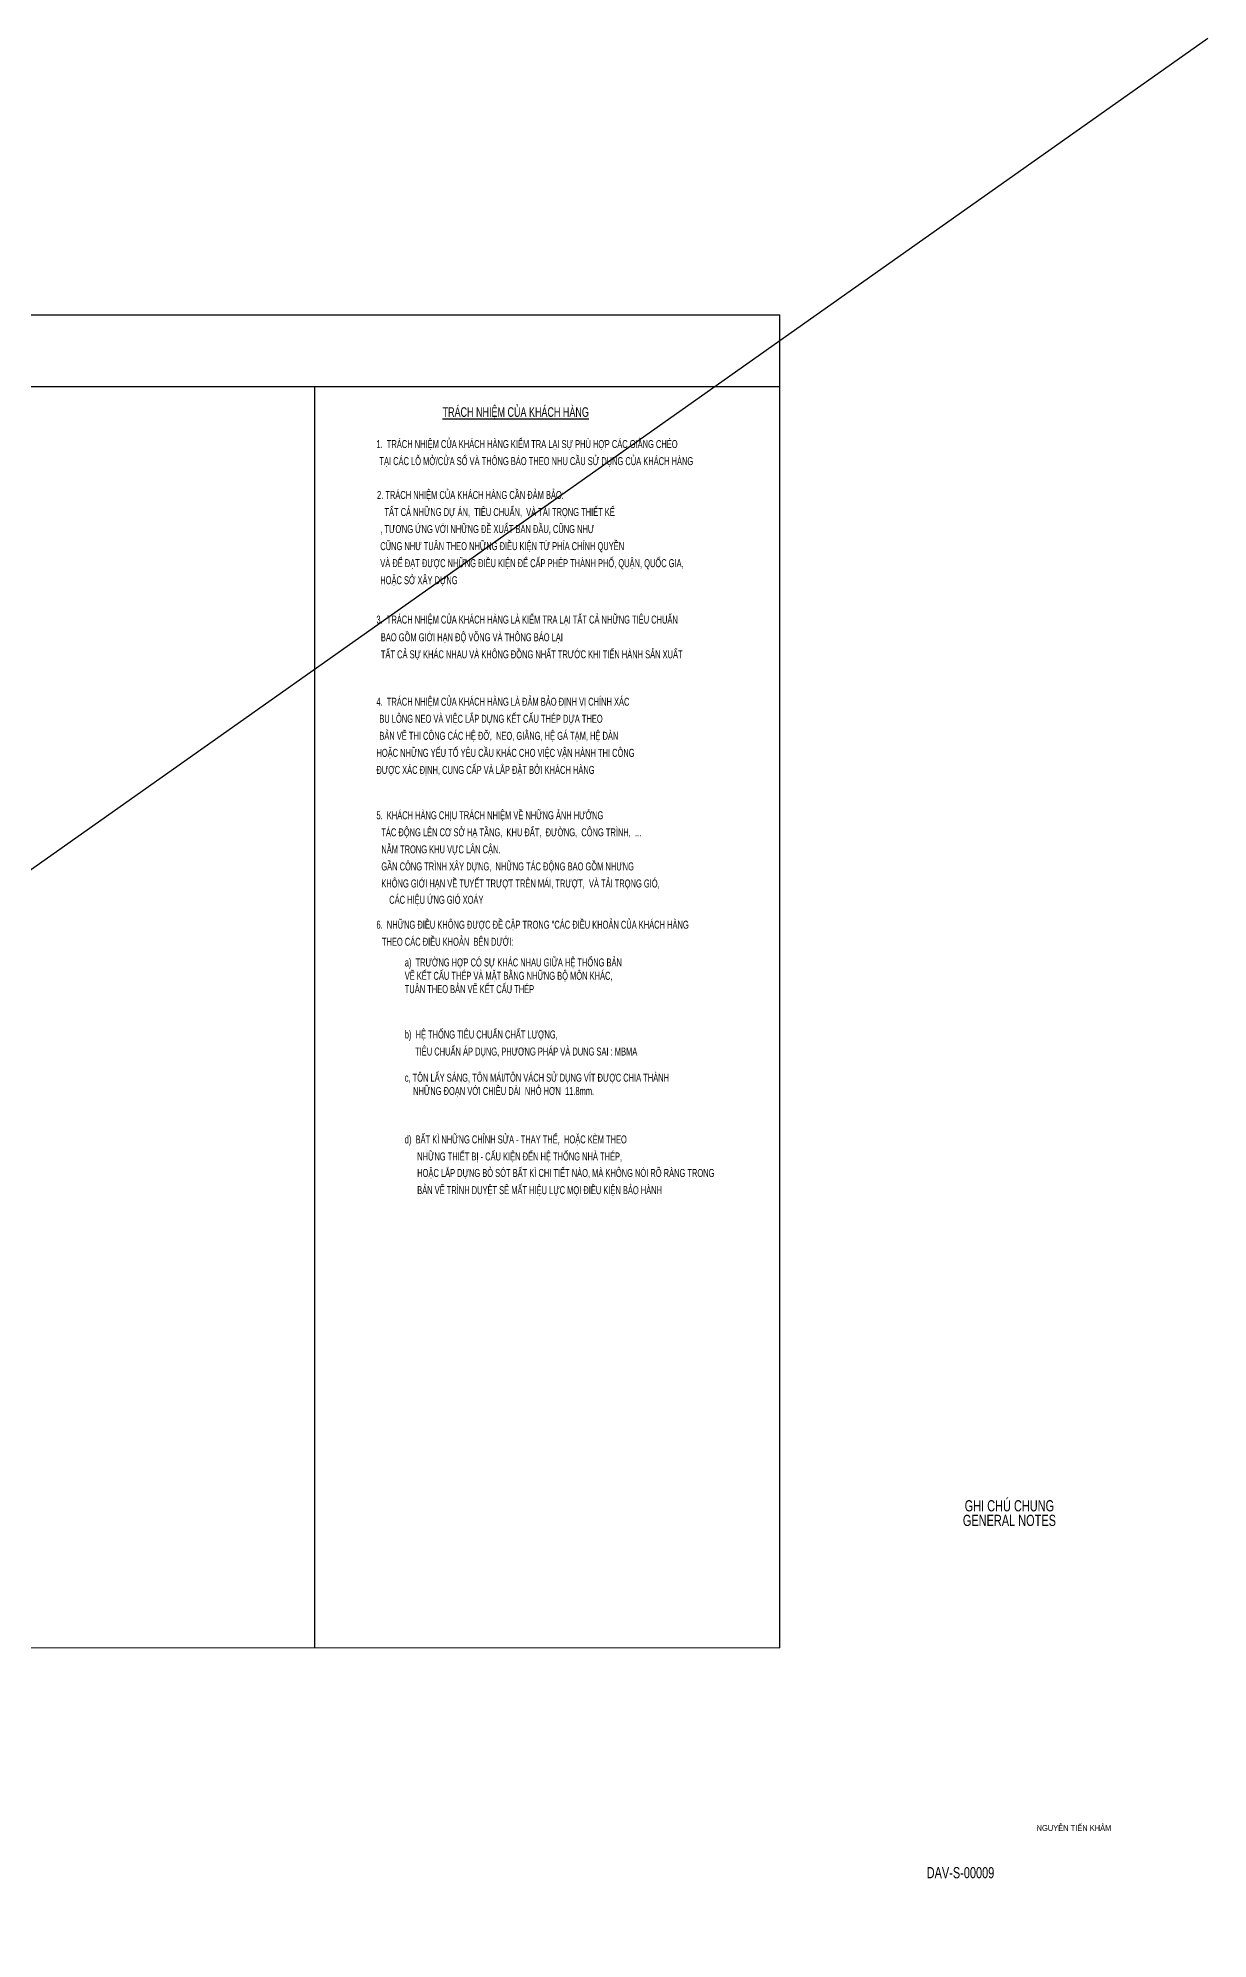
# Model space of a CAD drawing. Header units: millimetres. Extents: x -241424 to 696054, y -125618 to 93710.
# Drawn here: x 342664 to 379226, y -70002 to -10602 of the extents above; entities that cross this region are included whole.
import ezdxf
from ezdxf.enums import TextEntityAlignment as Align

# ---------------------------------------------------------------- set-up
doc = ezdxf.new("R2010")
doc.units = ezdxf.units.MM
doc.header["$LTSCALE"] = 7
doc.layers.get('0').update_dxf_attribs({"linetype": 'CONTINUOUS'})
doc.layers.add('31 Drawing', color=7, linetype='CONTINUOUS', lineweight=0)
doc.layers.add('CDC -TEXT KHUNG', color=7, linetype='CONTINUOUS')
doc.layers.add('CDC_06_TEXT', color=2, linetype='CONTINUOUS')
doc.layers.add('KCS_Plotter', color=11, linetype='CONTINUOUS', plot=False)
doc.styles.add('BIGTEXT', font='arial.ttf', dxfattribs={"width": 0.7})
doc.styles.add('KT CDC', font='arial.ttf', dxfattribs={"width": 0.85, "height": 200})
doc.styles.add('SMTEXT', font='arial.ttf', dxfattribs={"width": 0.75})
doc.styles.add('vn_vni.shx', font='vn_vni.shx', dxfattribs={"width": 0.7})
doc.styles.add('VNISHX', font='vn_vni.shx', dxfattribs={"width": 0.7})

msp = doc.modelspace()

# ---------------------------------------------------------------- linework, layer by layer
at = {"linetype": 'ByBlock', "ltscale": 15}
for p, q in [((301181.7, -19249.5), (365840.8, -19249.5)), ((365840.8, -60904.4), (365840.8, -19249.5)), ((301181.7, -21487.6), (365840.8, -21487.6)), ((351316.5, -60904.4), (351316.5, -21487.6))]:
    msp.add_line(p, q, dxfattribs=at)
at = {"layer": '31 Drawing', "flags": 128}
msp.add_lwpolyline([(301181.7, -60904.4), (365840.8, -60904.4)], dxfattribs=at)
at = {"layer": 'KCS_Plotter'}
msp.add_line((295126, -70002.5), (379226, -10602.5), dxfattribs=at)

# ---------------------------------------------------------------- texts
at = {"layer": 'CDC -TEXT KHUNG', "style": 'KT CDC', "width": 0.85}
msp.add_text('NGUYỄN TIẾN KHẢM', height=180, dxfattribs=at).set_placement((373870.2, -66624))
at = {"layer": 'CDC_06_TEXT', "width": 0.7}
for s, height, style, p in [('%%UTRAÙCH NHIEÄM CUÛA KHAÙCH HAØNG', 300, 'VNISHX', (355306.9, -22440.1)), ('1.  TRAÙCH NHIEÄM CUÛA KHAÙCH HAØNG KIEÅM TRA LAÏI SÖÏ PHUØ HÔÏP CAÙC GIAÈNG CHEÙO ', 250, 'vn_vni.shx', (353239.9, -23414.9)), ('TAÏI CAÙC LOÃ MÔÛ/CÖÛA SOÅ VAØ THOÂNG BAÙO THEO NHU CAÀU SÖÛ DUÏNG CUÛA KHAÙCH HAØNG', 250, 'vn_vni.shx', (353332.9, -23947.7)), ('2. TRAÙCH NHIEÄM CUÛA KHAÙCH HAØNG CAÀN ÑAÛM BAÛO:', 250, 'vn_vni.shx', (353258, -25005.6)), ('  TAÁT CAÛ NHÖÕNG DÖÏ AÙN,  TIEÂU CHUAÅN,  VAØ TAÛI TROÏNG THIEÁT KEÁ', 250, 'vn_vni.shx', (353360, -25538.5)), (', TÖÔNG ÖÙNG VÔÙI NHÖÕNG ÑEÀ XUAÁT BAN ÑAÀU, CUÕNG NHÖ', 250, 'vn_vni.shx', (353360, -26071.3)), ('CUÕNG NHÖ TUAÂN THEO NHÖÕNG ÑIEÀU KIEÄN TÖØ PHÍA CHÍNH QUYEÀN', 250, 'vn_vni.shx', (353360, -26604.1)), ('VAØ ÑEÅ ÑAÏT ÑÖÔÏC NHÖÕNG ÑIEÀU KIEÄN ÑEÅ CAÁP PHEÙP THAØNH PHOÁ, QUAÄN, QUOÁC GIA,', 250, 'vn_vni.shx', (353360, -27136.9)), ('HOAËC SÔÛ XAÂY DÖÏNG', 250, 'vn_vni.shx', (353360, -27669.7)), ('3.  TRAÙCH NHIEÄM CUÛA KHAÙCH HAØNG LAØ KIEÅM TRA LAÏI TAÁT CAÛ NHÖÕNG TIEÂU CHUAÅN', 250, 'vn_vni.shx', (353239.9, -28900.3)), ('TAÁT CAÛ SÖÏ KHAÙC NHAU VAØ KHOÂNG ÑOÀNG NHAÁT TRÖÔÙC KHI TIEÁN HAØNH SAÛN XUAÁT', 250, 'vn_vni.shx', (353378.1, -29986)), ('BAO GOÀM GIÔÙI HAÏN ÑOÄ VOÕNG VAØ THOÂNG BAÙO LAÏI ', 250, 'vn_vni.shx', (353378.1, -29453.2)), ('4.  TRAÙCH NHIEÄM CUÛA KHAÙCH HAØNG LAØ ÑAÛM BAÛO ÑÒNH VÒ CHÍNH XAÙC', 250, 'vn_vni.shx', (353239.9, -31466.6)), ('BU LOÂNG NEO VAØ VIEÄC LAÉP DÖÏNG KEÁT CAÁU THEÙP DÖÏA THEO', 250, 'vn_vni.shx', (353330.3, -31999.4)), ('BAÛN VEÕ THI COÂNG CAÙC HEÄ ÑÔÕ,  NEO, GIAÈNG, HEÄ GAÙ TAÏM, HEÄ DAØN', 250, 'vn_vni.shx', (353330.3, -32532.2)), ('HOAËC NHÖÕNG YEÁU TOÁ YEÂU CAÀU KHAÙC CHO VIEÄC VAÄN HAØNH THI COÂNG', 250, 'vn_vni.shx', (353239.9, -33065)), ('ÑÖÔÏC XAÙC ÑÒNH, CUNG CAÁP VAØ LAÉP ÑAËT BÔÛI KHAÙCH HAØNG', 250, 'vn_vni.shx', (353239.9, -33597.8)), ('5.  KHAÙCH HAØNG CHÒU TRAÙCH NHIEÄM VEÀ NHÖÕNG AÛNH HÖÔÛNG ', 250, 'vn_vni.shx', (353239.9, -35014.4)), ('TAÙC ÑOÄNG LEÂN CÔ SÔÛ HAÏ TAÀNG,  KHU ÑAÁT,  ÑÖÔØNG,  COÂNG TRÌNH,  ...', 250, 'vn_vni.shx', (353393, -35547.2)), ('NAÈM TRONG KHU VÖÏC LAÂN CAÄN.', 250, 'vn_vni.shx', (353393, -36080)), ('GAÀN COÂNG TRÌNH XAÂY DÖÏNG,  NHÖÕNG TAÙC ÑOÄNG BAO GOÀM NHÖNG ', 250, 'vn_vni.shx', (353393, -36612.8)), ('KHOÂNG GIÔÙI HAÏN VEÀ TUYEÁT TRÖÔÏT TREÂN MAÙI, TRÖÔÏT,  VAØ TAÛI TROÏNG GIOÙ,  ', 250, 'vn_vni.shx', (353393, -37145.6)), ('CAÙC HIEÄU ÖÙNG GIOÙ XOAÙY', 250, 'vn_vni.shx', (353640.4, -37656.4)), ('6.  NHÖÕNG ÑIEÀU KHOÂNG ÑÖÔÏC ÑEÀ CAÄP TRONG "CAÙC ÑIEÀU KHOAÛN CUÛA KHAÙCH HAØNG', 250, 'vn_vni.shx', (353239.9, -38434.4)), (' THEO CAÙC ÑIEÀU KHOAÛN  BEÂN DÖÔÙI:', 250, 'vn_vni.shx', (353346.7, -38967.2)), ('b)  HEÄ THOÁNG TIEÂU CHUAÅN CHAÁT LÖÔÏNG,', 250, 'vn_vni.shx', (354124.6, -41864.4)), ('     TIEÂU CHUAÅN AÙP DUÏNG, PHÖÔNG PHAÙP VAØ DUNG SAI : MBMA', 250, 'vn_vni.shx', (354124.6, -42397.2)), ('d)  BAÁT KÌ NHÖÕNG CHÆNH SÖÛA - THAY THEÁ,  HOAËC KEØM THEO', 250, 'vn_vni.shx', (354124.6, -45143.4)), ('NHÖÕNG THIEÁT BÒ - CAÁU KIEÄN ÑEÁN HEÄ THOÁNG NHAØ THEÙP, ', 250, 'vn_vni.shx', (354514, -45676.2)), ('HOAËC LAÉP DÖÏNG BOÛ SOÙT BAÁT KÌ CHI TIEÁT NAØO, MAØ KHOÂNG NOÙI ROÕ RAØNG TRONG ', 250, 'vn_vni.shx', (354514, -46191.7)), ('BAÛN VEÕ TRÌNH DUYEÄT SEÕ MAÁT HIEÄU LÖÏC MOÏI ÑIEÀU KIEÄN BAÛO HAØNH', 250, 'vn_vni.shx', (354514, -46728.9))]:
    msp.add_text(s, height=height, dxfattribs=dict(at, style=style)).set_placement(p)
at = {"layer": 'CDC_06_TEXT', "color": 4, "style": 'BIGTEXT', "width": 0.7}
for s, p in [('GHI CHÚ CHUNG', (373020.2, -56422.8)), ('GENERAL NOTES', (373020.2, -56922.8))]:
    msp.add_text(s, height=350, dxfattribs=at).set_placement(p, align=Align.MIDDLE)
at = {"layer": 'CDC_06_TEXT', "color": 2, "linetype": 'ByBlock', "style": 'SMTEXT', "width": 0.7}
msp.add_text('DAV-S-00009', height=350, dxfattribs=at).set_placement((371491.3, -67931), align=Align.MIDDLE)
at = {"layer": 'CDC_06_TEXT', "linetype": 'ByBlock', "ltscale": 15, "char_height": 250, "attachment_point": 1, "style": 'vn_vni.shx'}
for s, insert, width in [('a)  TRÖÔØNG HÔÏP COÙ SÖÏ KHAÙC NHAU GIÖÕA HEÄ THOÁNG BAÛN \\PVEÕ KEÁT CAÁU THEÙP VAØ MAËT BAÈNG NHÖÕNG BOÄ MOÂN KHAÙC,\\PTUAÂN THEO BAÛN VEÕ KEÁT CAÁU THEÙP', (354124.6, -39363.8), 9591.667), ('c, TOÂN LAÁY SAÙNG, TOÂN MAÙI/TOÂN VAÙCH SÖÛ DUÏNG VÍT ÑÖÔÏC CHIA THAØNH\\P    NHÖÕNG ÑOAÏN VÔÙI CHIEÀU DAØI  NHOÛ HÔN  11.8mm. \\P ', (354124.6, -42964.5), 21350)]:
    msp.add_mtext(s, dxfattribs=dict(at, insert=insert, width=width))

# ---------------------------------------------------------------- next in the draw order: wipeouts: each hides what was drawn before it
msp.add_wipeout([(368316.9, -22933.7), (375693.5, -22933.7), (375693.5, -23876.8), (368316.9, -23876.8)]).dxf.layer = 'CDC_06_TEXT'

doc.saveas('drawing.dxf')
